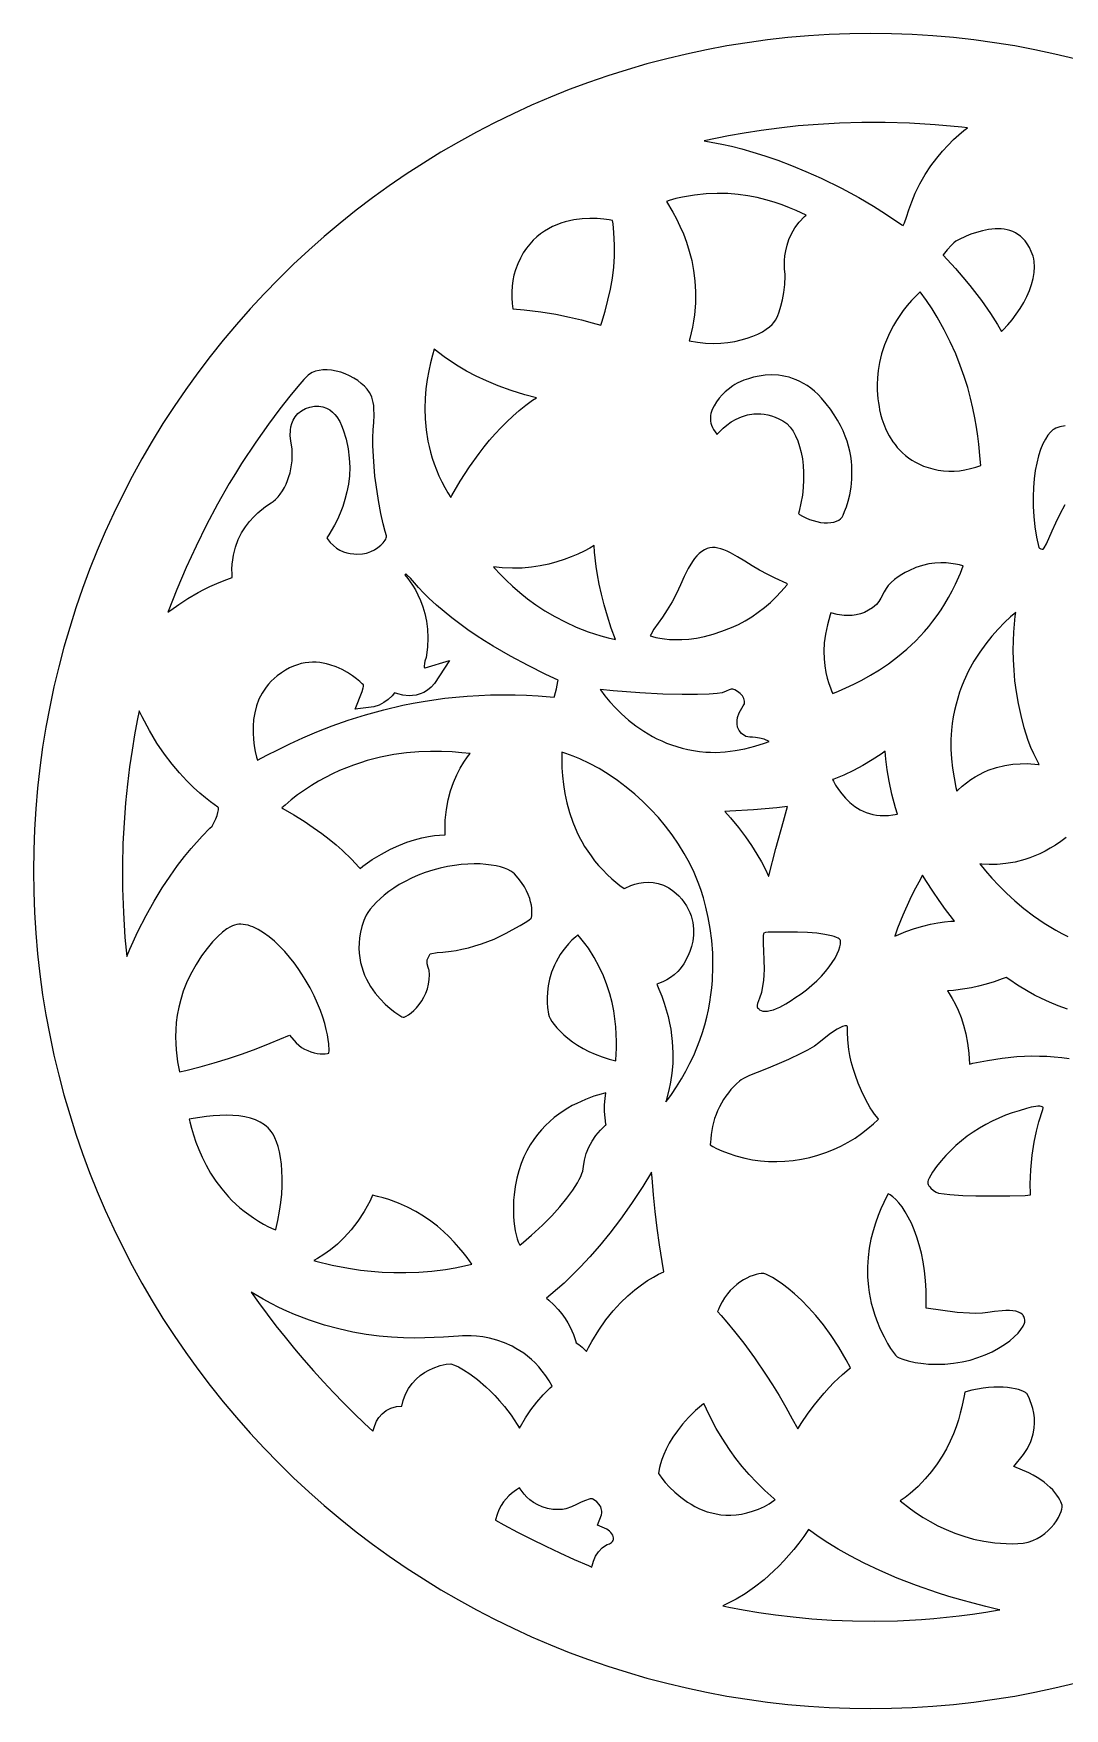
# Model space of a CAD drawing. Extents: x -47.5 to 47.5, y -47.5 to 47.5.
# Drawn here: x -47.5 to 11, y -47.5 to 47.5 of the extents above; entities that cross this region are included whole.
import ezdxf

# ---------------------------------------------------------------- set-up
doc = ezdxf.new("R2010")
doc.units = 0
doc.header["$MEASUREMENT"] = 0
doc.layers.add('LAYER_1', color=18, linetype='CONTINUOUS')
doc.layers.add('LAYER_10', color=150, linetype='CONTINUOUS')

msp = doc.modelspace()

# ---------------------------------------------------------------- linework, layer by layer
at = {"layer": 'LAYER_1'}
for points in [[(-4.12, 42.254), (-5.201, 42.137), (-6.219, 42.003), (-7.174, 41.855), (-8.063, 41.699), (-9.459, 41.417), (-9.354, 41.402), (-8.446, 41.229), (-7.909, 41.108), (-7.323, 40.959), (-6.688, 40.779), (-6.005, 40.565), (-5.276, 40.313), (-4.502, 40.019), (-3.684, 39.681), (-2.822, 39.295), (-1.668, 38.729), (-0.675, 38.193), (0.161, 37.702), (0.845, 37.271), (1.766, 36.651), (1.839, 36.604), (1.914, 36.763), (2.03, 37.086), (2.162, 37.492), (2.322, 37.956), (2.521, 38.451), (2.643, 38.713), (2.779, 38.973), (3.095, 39.506), (3.417, 39.99), (3.741, 40.427), (4.065, 40.82), (4.385, 41.17), (4.696, 41.479), (4.996, 41.751), (5.283, 41.99), (5.49, 42.144), (5.16, 42.182), (3.653, 42.32), (2.207, 42.407), (0.821, 42.449), (-0.506, 42.45), (-1.772, 42.415), (-2.977, 42.348)], [(-6.405, 30.456), (-6.149, 30.589), (-5.927, 30.726), (-5.743, 30.861), (-5.598, 30.99), (-5.496, 31.106), (-5.402, 31.247), (-5.299, 31.45), (-5.194, 31.711), (-5.095, 32.027), (-5.007, 32.392), (-4.933, 32.806), (-4.88, 33.265), (-4.852, 33.738), (-4.864, 33.839), (-4.892, 34.15), (-4.899, 34.37), (-4.894, 34.617), (-4.87, 34.889), (-4.824, 35.183), (-4.749, 35.493), (-4.641, 35.815), (-4.493, 36.144), (-4.3, 36.475), (-4.059, 36.8), (-3.765, 37.113), (-3.67, 37.193), (-4.226, 37.456), (-4.61, 37.619), (-5.026, 37.78), (-5.471, 37.932), (-5.945, 38.072), (-6.446, 38.195), (-6.974, 38.297), (-7.528, 38.374), (-8.109, 38.421), (-8.715, 38.434), (-9.346, 38.408), (-10.002, 38.34), (-10.682, 38.224), (-11.052, 38.136), (-11.429, 38.028), (-11.59, 37.979), (-11.224, 37.367), (-11.022, 36.988), (-10.823, 36.578), (-10.632, 36.137), (-10.454, 35.663), (-10.294, 35.159), (-10.157, 34.625), (-10.048, 34.061), (-9.972, 33.47), (-9.935, 32.851), (-9.942, 32.206), (-9.998, 31.541), (-10.047, 31.193), (-10.11, 30.835), (-10.269, 30.202), (-10.307, 30.071), (-10.299, 30.069), (-9.834, 29.987), (-9.379, 29.94), (-8.939, 29.924), (-8.513, 29.936), (-8.106, 29.975), (-7.717, 30.037), (-7.351, 30.118), (-7.008, 30.218), (-6.692, 30.332)], [(-20.369, 32.845), (-20.368, 32.516), (-20.347, 32.184), (-20.313, 31.885), (-19.669, 31.83), (-18.726, 31.713), (-17.869, 31.574), (-17.097, 31.42), (-16.411, 31.259), (-15.808, 31.098), (-15.32, 30.951), (-15.263, 31.125), (-15.075, 31.745), (-14.908, 32.368), (-14.765, 32.994), (-14.652, 33.62), (-14.573, 34.247), (-14.531, 34.871), (-14.53, 35.497), (-14.57, 36.204), (-14.622, 36.714), (-14.649, 36.885), (-14.842, 36.926), (-15.147, 36.97), (-15.513, 37.001), (-15.928, 37.009), (-16.377, 36.986), (-16.854, 36.923), (-17.09, 36.876), (-17.331, 36.815), (-17.573, 36.741), (-17.812, 36.653), (-18.049, 36.549), (-18.282, 36.43), (-18.509, 36.293), (-18.73, 36.138), (-18.944, 35.965), (-19.15, 35.771), (-19.347, 35.555), (-19.534, 35.316), (-19.71, 35.052), (-19.873, 34.761), (-20.023, 34.442), (-20.156, 34.096), (-20.245, 33.796), (-20.309, 33.488), (-20.35, 33.17)], [(5.619, 33.209), (6.275, 32.356), (6.794, 31.616), (7.185, 31.003), (7.418, 30.601), (7.511, 30.692), (7.771, 30.971), (8.022, 31.269), (8.259, 31.583), (8.48, 31.909), (8.681, 32.244), (8.858, 32.585), (9.008, 32.929), (9.129, 33.272), (9.217, 33.61), (9.27, 33.941), (9.287, 34.261), (9.267, 34.576), (9.243, 34.717), (9.209, 34.863), (9.164, 35.004), (9.109, 35.142), (8.999, 35.367), (8.881, 35.563), (8.756, 35.732), (8.626, 35.877), (8.491, 36), (8.351, 36.105), (8.206, 36.192), (8.055, 36.264), (7.899, 36.321), (7.737, 36.365), (7.57, 36.396), (7.399, 36.416), (7.224, 36.423), (7.052, 36.42), (6.687, 36.383), (6.334, 36.315), (5.995, 36.222), (5.68, 36.115), (5.404, 36.004), (4.98, 35.801), (4.828, 35.713), (4.71, 35.618), (4.585, 35.504), (4.335, 35.235), (4.106, 34.939), (4.102, 34.934), (4.34, 34.684), (4.807, 34.169), (5.232, 33.678)], [(2.542, 23.18), (2.762, 23.068), (2.999, 22.968), (3.253, 22.879), (3.525, 22.803), (3.816, 22.742), (4.123, 22.696), (4.425, 22.674), (4.728, 22.677), (5.035, 22.705), (5.345, 22.754), (5.655, 22.823), (5.964, 22.91), (6.243, 23.004), (6.213, 23.356), (6.13, 24.204), (6.073, 24.671), (6.001, 25.168), (5.911, 25.693), (5.799, 26.244), (5.664, 26.819), (5.501, 27.417), (5.308, 28.037), (5.081, 28.677), (4.818, 29.335), (4.515, 30.009), (4.168, 30.7), (3.777, 31.403), (3.48, 31.879), (3.159, 32.35), (2.808, 32.855), (2.591, 32.643), (2.321, 32.356), (2.073, 32.069), (1.847, 31.783), (1.642, 31.497), (1.456, 31.213), (1.288, 30.932), (1.138, 30.654), (1.004, 30.379), (0.886, 30.108), (0.785, 29.847), (0.617, 29.327), (0.499, 28.84), (0.422, 28.385), (0.378, 27.967), (0.362, 27.593), (0.365, 27.272), (0.404, 26.782), (0.438, 26.55), (0.469, 26.338), (0.504, 26.151), (0.559, 25.914), (0.637, 25.639), (0.742, 25.334), (0.879, 25.011), (1.049, 24.679), (1.261, 24.341), (1.377, 24.181), (1.507, 24.021), (1.648, 23.865), (1.801, 23.714), (1.966, 23.569), (2.144, 23.431), (2.336, 23.301)], [(-19.94, 26.118), (-19.568, 26.419), (-19.182, 26.702), (-18.972, 26.845), (-19.621, 27.013), (-20.409, 27.257), (-21.132, 27.518), (-21.793, 27.792), (-22.393, 28.073), (-22.932, 28.357), (-23.414, 28.637), (-23.838, 28.908), (-24.21, 29.168), (-24.764, 29.602), (-24.865, 29.254), (-24.975, 28.828), (-25.077, 28.368), (-25.165, 27.875), (-25.234, 27.353), (-25.28, 26.804), (-25.296, 26.231), (-25.278, 25.637), (-25.221, 25.023), (-25.119, 24.387), (-25.051, 24.07), (-24.969, 23.746), (-24.873, 23.418), (-24.763, 23.087), (-24.637, 22.754), (-24.496, 22.418), (-24.338, 22.08), (-24.165, 21.743), (-23.989, 21.441), (-23.827, 21.19), (-23.767, 21.301), (-23.287, 22.117), (-22.771, 22.915), (-22.218, 23.686), (-21.923, 24.065), (-21.62, 24.433), (-21.307, 24.791), (-20.982, 25.14), (-20.646, 25.478), (-20.299, 25.804)], [(-31.847, 28.184), (-31.925, 28.113), (-32.155, 27.873), (-32.505, 27.477), (-32.961, 26.927), (-33.516, 26.22), (-34.16, 25.35), (-34.888, 24.313), (-35.692, 23.105), (-36.048, 22.543), (-36.394, 21.975), (-37.059, 20.814), (-37.685, 19.632), (-38.276, 18.429), (-38.834, 17.209), (-39.361, 15.973), (-39.858, 14.725), (-39.876, 14.677), (-39.702, 14.795), (-39.255, 15.107), (-38.742, 15.446), (-38.163, 15.79), (-37.842, 15.963), (-37.502, 16.131), (-37.092, 16.312), (-36.681, 16.474), (-36.223, 16.649), (-36.236, 16.847), (-36.24, 17.126), (-36.227, 17.395), (-36.2, 17.654), (-36.159, 17.91), (-36.042, 18.371), (-35.883, 18.797), (-35.69, 19.182), (-35.473, 19.525), (-35.242, 19.828), (-35.004, 20.092), (-34.764, 20.323), (-34.339, 20.666), (-34.016, 20.881), (-33.901, 20.953), (-33.766, 21.072), (-33.626, 21.219), (-33.497, 21.38), (-33.377, 21.555), (-33.268, 21.743), (-33.17, 21.942), (-33.083, 22.15), (-33.008, 22.366), (-32.945, 22.588), (-32.895, 22.814), (-32.857, 23.043), (-32.832, 23.272), (-32.819, 23.5), (-32.819, 23.725), (-32.832, 23.945), (-32.857, 24.154), (-32.905, 24.395), (-32.934, 24.674), (-32.926, 24.997), (-32.896, 25.19), (-32.845, 25.381), (-32.765, 25.576), (-32.65, 25.767), (-32.496, 25.945), (-32.304, 26.1), (-32.076, 26.224), (-31.818, 26.313), (-31.564, 26.359), (-31.32, 26.362), (-31.089, 26.325), (-30.878, 26.251), (-30.693, 26.149), (-30.535, 26.028), (-30.402, 25.897), (-30.286, 25.754), (-30.127, 25.497), (-30.018, 25.258), (-29.937, 25.019), (-29.769, 24.486), (-29.651, 23.947), (-29.583, 23.421), (-29.561, 22.912), (-29.58, 22.42), (-29.634, 21.948), (-29.719, 21.498), (-29.829, 21.07), (-29.959, 20.668), (-30.105, 20.291), (-30.261, 19.941), (-30.425, 19.615), (-30.742, 19.067), (-30.856, 18.898), (-30.833, 18.858), (-30.666, 18.635), (-30.489, 18.454), (-30.305, 18.31), (-30.114, 18.197), (-29.919, 18.111), (-29.721, 18.049), (-29.525, 18.007), (-29.334, 17.984), (-29.159, 17.976), (-28.834, 17.992), (-28.615, 18.026), (-28.548, 18.042), (-28.362, 18.118), (-28.162, 18.22), (-27.972, 18.341), (-27.802, 18.474), (-27.661, 18.615), (-27.549, 18.767), (-27.516, 18.827), (-27.487, 18.893), (-27.468, 18.958), (-27.466, 18.969), (-27.472, 19.002), (-27.541, 19.262), (-27.654, 19.694), (-27.79, 20.279), (-27.933, 21.015), (-28.067, 21.899), (-28.126, 22.402), (-28.178, 22.94), (-28.219, 23.515), (-28.25, 24.136), (-28.249, 24.576), (-28.225, 25.016), (-28.196, 25.441), (-28.177, 25.847), (-28.183, 26.233), (-28.198, 26.405), (-28.223, 26.572), (-28.258, 26.73), (-28.305, 26.877), (-28.365, 27.015), (-28.438, 27.145), (-28.565, 27.321), (-28.72, 27.492), (-28.901, 27.657), (-29.105, 27.812), (-29.328, 27.955), (-29.567, 28.082), (-29.816, 28.192), (-30.072, 28.283), (-30.33, 28.352), (-30.587, 28.399), (-30.837, 28.422), (-31.076, 28.421), (-31.3, 28.395), (-31.506, 28.346), (-31.692, 28.273)], [(-8.592, 26.809), (-8.749, 26.605), (-8.884, 26.39), (-8.99, 26.17), (-9.065, 25.939), (-9.085, 25.838), (-9.097, 25.728), (-9.098, 25.619), (-9.088, 25.509), (-9.067, 25.397), (-9.032, 25.282), (-8.983, 25.162), (-8.916, 25.038), (-8.83, 24.908), (-8.73, 24.782), (-8.722, 24.775), (-8.57, 24.936), (-8.382, 25.114), (-8.164, 25.293), (-7.917, 25.467), (-7.639, 25.626), (-7.332, 25.763), (-6.995, 25.866), (-6.639, 25.923), (-6.439, 25.933), (-6.242, 25.928), (-6.041, 25.907), (-5.836, 25.869), (-5.629, 25.814), (-5.419, 25.74), (-5.208, 25.647), (-4.98, 25.527), (-4.769, 25.375), (-4.576, 25.173), (-4.409, 24.939), (-4.264, 24.678), (-4.139, 24.389), (-4.033, 24.075), (-3.946, 23.738), (-3.878, 23.378), (-3.832, 22.998), (-3.807, 22.599), (-3.806, 22.184), (-3.829, 21.755), (-3.879, 21.315), (-3.958, 20.865), (-4.065, 20.408), (-4.107, 20.27), (-4.043, 20.224), (-3.871, 20.12), (-3.683, 20.025), (-3.483, 19.942), (-3.275, 19.871), (-3.063, 19.815), (-2.851, 19.775), (-2.644, 19.753), (-2.446, 19.748), (-2.261, 19.761), (-2.093, 19.791), (-1.946, 19.838), (-1.82, 19.898), (-1.715, 19.971), (-1.634, 20.053), (-1.627, 20.065), (-1.566, 20.185), (-1.48, 20.383), (-1.382, 20.647), (-1.283, 20.969), (-1.193, 21.343), (-1.12, 21.763), (-1.075, 22.225), (-1.065, 22.727), (-1.077, 22.982), (-1.101, 23.249), (-1.139, 23.523), (-1.191, 23.802), (-1.259, 24.086), (-1.344, 24.376), (-1.447, 24.67), (-1.57, 24.968), (-1.713, 25.269), (-1.879, 25.573), (-2.067, 25.88), (-2.28, 26.188), (-2.52, 26.499), (-2.786, 26.809), (-2.991, 27.023), (-3.197, 27.214), (-3.403, 27.382), (-3.61, 27.53), (-3.816, 27.658), (-4.022, 27.768), (-4.227, 27.862), (-4.431, 27.939), (-4.634, 28.003), (-4.835, 28.052), (-5.034, 28.089), (-5.225, 28.114), (-5.616, 28.133), (-5.984, 28.116), (-6.332, 28.07), (-6.654, 28.002), (-6.944, 27.921), (-7.192, 27.836), (-7.57, 27.674), (-7.714, 27.599), (-7.819, 27.526), (-8.091, 27.312), (-8.252, 27.168), (-8.423, 26.998)], [(-15.686, 18.458), (-15.946, 18.309), (-16.268, 18.142), (-16.614, 17.977), (-16.988, 17.817), (-17.389, 17.665), (-17.816, 17.526), (-18.27, 17.404), (-18.748, 17.303), (-19.252, 17.227), (-19.78, 17.181), (-20.332, 17.167), (-20.907, 17.19), (-21.406, 17.244), (-21.342, 17.17), (-21.032, 16.84), (-20.691, 16.498), (-20.318, 16.149), (-19.912, 15.796), (-19.471, 15.444), (-18.995, 15.097), (-18.482, 14.759), (-17.93, 14.433), (-17.338, 14.123), (-16.704, 13.834), (-16.026, 13.568), (-15.304, 13.331), (-14.897, 13.223), (-14.486, 13.131), (-14.72, 13.775), (-14.943, 14.46), (-15.13, 15.105), (-15.284, 15.709), (-15.408, 16.272), (-15.505, 16.791), (-15.579, 17.269), (-15.667, 18.077)], [(-11.824, 14.404), (-12.302, 13.708), (-12.464, 13.437), (-12.509, 13.347), (-12.378, 13.3), (-12.197, 13.251), (-11.97, 13.204), (-11.707, 13.164), (-11.408, 13.134), (-11.075, 13.121), (-10.71, 13.127), (-10.314, 13.156), (-9.887, 13.213), (-9.432, 13.303), (-8.949, 13.428), (-8.439, 13.594), (-7.904, 13.804), (-7.508, 13.987), (-7.121, 14.194), (-6.744, 14.422), (-6.38, 14.672), (-6.029, 14.94), (-5.695, 15.227), (-5.377, 15.53), (-5.077, 15.851), (-4.769, 16.213), (-4.716, 16.281), (-4.763, 16.302), (-5.425, 16.605), (-5.845, 16.814), (-6.318, 17.065), (-6.733, 17.31), (-7.147, 17.572), (-7.553, 17.826), (-7.954, 18.051), (-8.142, 18.142), (-8.327, 18.218), (-8.505, 18.278), (-8.675, 18.319), (-8.835, 18.34), (-8.987, 18.341), (-9.133, 18.323), (-9.278, 18.283), (-9.44, 18.213), (-9.59, 18.122), (-9.733, 18.01), (-9.869, 17.877), (-9.999, 17.723), (-10.121, 17.555), (-10.361, 17.15), (-10.583, 16.701), (-10.801, 16.223), (-11.027, 15.734), (-11.275, 15.261), (-11.549, 14.814)], [(3.761, 14.484), (3.987, 14.81), (4.207, 15.152), (4.419, 15.509), (4.623, 15.882), (4.817, 16.268), (5.099, 16.898), (5.251, 17.3), (5.23, 17.307), (5.033, 17.357), (4.806, 17.405), (4.551, 17.445), (4.271, 17.47), (3.967, 17.477), (3.642, 17.46), (3.298, 17.412), (2.936, 17.33), (2.558, 17.206), (2.159, 17.033), (1.962, 16.93), (1.757, 16.81), (1.549, 16.676), (1.346, 16.531), (1.15, 16.362), (0.996, 16.193), (0.869, 16.017), (0.762, 15.838), (0.57, 15.475), (0.462, 15.292), (0.325, 15.122), (0.1, 14.931), (-0.124, 14.785), (-0.355, 14.67), (-0.589, 14.585), (-0.822, 14.527), (-1.053, 14.494), (-1.277, 14.483), (-1.502, 14.49), (-1.898, 14.546), (-2.259, 14.647), (-2.298, 14.537), (-2.461, 13.97), (-2.571, 13.438), (-2.634, 12.937), (-2.657, 12.469), (-2.646, 12.033), (-2.607, 11.631), (-2.546, 11.264), (-2.469, 10.932), (-2.381, 10.638), (-2.289, 10.381), (-2.2, 10.167), (-2.153, 10.071), (-1.829, 10.2), (-1.414, 10.38), (-0.968, 10.589), (-0.498, 10.828), (-0.007, 11.1), (0.497, 11.408), (1.01, 11.755), (1.527, 12.144), (2.043, 12.577), (2.554, 13.06), (2.802, 13.316), (3.049, 13.588), (3.291, 13.873), (3.529, 14.171)], [(-25.067, 15.468), (-25.378, 15.776), (-25.657, 16.081), (-26.117, 16.605), (-26.291, 16.784), (-26.38, 16.858), (-26.401, 16.838), (-26.431, 16.801), (-26.263, 16.594), (-25.99, 16.207), (-25.837, 15.953), (-25.686, 15.668), (-25.543, 15.348), (-25.412, 14.992), (-25.3, 14.601), (-25.212, 14.175), (-25.155, 13.714), (-25.133, 13.219), (-25.154, 12.69), (-25.224, 12.101), (-25.291, 11.893), (-25.322, 11.765), (-25.339, 11.624), (-25.339, 11.579), (-25.335, 11.541), (-25.333, 11.535), (-25.307, 11.528), (-25.297, 11.528), (-25.286, 11.529), (-23.9, 11.933), (-24.755, 10.627), (-24.937, 10.422), (-25.138, 10.256), (-25.35, 10.129), (-25.566, 10.039), (-25.781, 9.981), (-25.989, 9.952), (-26.196, 9.944), (-26.538, 9.975), (-26.834, 10.043), (-27.016, 10.112), (-27.157, 9.933), (-27.376, 9.725), (-27.623, 9.55), (-27.893, 9.412), (-28.185, 9.318), (-29.257, 9.185), (-28.855, 10.173), (-28.793, 10.385), (-28.782, 10.458), (-28.781, 10.521), (-28.787, 10.562), (-28.845, 10.623), (-28.983, 10.749), (-29.171, 10.904), (-29.404, 11.075), (-29.676, 11.251), (-29.983, 11.42), (-30.32, 11.572), (-30.689, 11.701), (-30.872, 11.749), (-31.066, 11.789), (-31.264, 11.818), (-31.465, 11.835), (-31.67, 11.839), (-31.878, 11.828), (-32.09, 11.802), (-32.305, 11.76), (-32.524, 11.699), (-32.746, 11.619), (-32.972, 11.518), (-33.202, 11.395), (-33.435, 11.247), (-33.672, 11.072), (-33.852, 10.921), (-34.016, 10.764), (-34.166, 10.602), (-34.3, 10.435), (-34.422, 10.265), (-34.53, 10.09), (-34.627, 9.912), (-34.709, 9.737), (-34.849, 9.359), (-34.947, 8.979), (-35.009, 8.595), (-35.039, 8.211), (-35.04, 7.831), (-35.017, 7.461), (-34.975, 7.107), (-34.917, 6.773), (-34.849, 6.465), (-34.799, 6.277), (-34.253, 6.565), (-33.634, 6.881), (-32.956, 7.211), (-32.217, 7.551), (-31.419, 7.892), (-30.562, 8.229), (-29.645, 8.554), (-28.669, 8.863), (-27.633, 9.148), (-26.541, 9.401), (-25.969, 9.516), (-25.385, 9.62), (-24.785, 9.713), (-24.172, 9.794), (-23.543, 9.863), (-22.9, 9.919), (-22.242, 9.961), (-21.569, 9.988), (-20.882, 10), (-20.178, 9.995), (-19.522, 9.97), (-18.873, 9.926), (-17.96, 9.857), (-17.937, 9.922), (-17.827, 10.331), (-17.744, 10.747), (-17.733, 10.832), (-18.429, 11.15), (-19.443, 11.649), (-20.443, 12.183), (-21.423, 12.752), (-21.907, 13.054), (-22.383, 13.364), (-22.852, 13.686), (-23.312, 14.018), (-23.765, 14.362), (-24.208, 14.718), (-24.641, 15.085)], [(8.525, 8.827), (8.378, 9.504), (8.264, 10.158), (8.182, 10.789), (8.128, 11.395), (8.098, 11.975), (8.089, 12.528), (8.097, 13.054), (8.121, 13.553), (8.198, 14.45), (8.225, 14.67), (7.934, 14.414), (7.585, 14.085), (7.229, 13.721), (6.873, 13.321), (6.521, 12.885), (6.181, 12.413), (5.856, 11.902), (5.554, 11.352), (5.278, 10.759), (5.155, 10.454), (5.039, 10.134), (4.933, 9.803), (4.837, 9.462), (4.753, 9.11), (4.68, 8.747), (4.621, 8.372), (4.575, 7.99), (4.54, 7.452), (4.541, 6.914), (4.575, 6.371), (4.637, 5.825), (4.725, 5.278), (4.835, 4.732), (4.883, 4.528), (4.945, 4.591), (5.184, 4.809), (5.426, 5.005), (5.671, 5.183), (5.918, 5.341), (6.166, 5.48), (6.413, 5.603), (6.664, 5.711), (7.143, 5.876), (7.613, 5.989), (8.061, 6.056), (8.481, 6.087), (8.873, 6.09), (9.511, 6.045), (9.549, 6.04), (9.255, 6.641), (9.088, 7.012), (8.936, 7.407), (8.71, 8.129)], [(-7.169, 9.489), (-7.162, 9.507), (-7.155, 9.564), (-7.159, 9.641), (-7.173, 9.714), (-7.199, 9.785), (-7.236, 9.857), (-7.283, 9.928), (-7.342, 9.998), (-7.403, 10.058), (-7.562, 10.181), (-7.712, 10.266), (-7.828, 10.31), (-7.862, 10.315), (-7.923, 10.307), (-8.035, 10.269), (-8.2, 10.197), (-8.431, 10.109), (-8.704, 10.067), (-9.158, 10.033), (-9.82, 10.011), (-10.697, 10.009), (-11.79, 10.036), (-13.099, 10.102), (-14.621, 10.216), (-15.345, 10.287), (-15.331, 10.268), (-15.081, 9.94), (-14.798, 9.6), (-14.482, 9.253), (-14.133, 8.906), (-13.749, 8.564), (-13.33, 8.235), (-12.876, 7.923), (-12.382, 7.632), (-12.127, 7.501), (-11.859, 7.375), (-11.582, 7.259), (-11.295, 7.152), (-10.998, 7.055), (-10.692, 6.969), (-10.375, 6.894), (-10.048, 6.832), (-9.711, 6.783), (-9.362, 6.749), (-9.087, 6.733), (-8.816, 6.73), (-8.254, 6.756), (-7.694, 6.825), (-7.135, 6.932), (-6.578, 7.075), (-6.027, 7.248), (-5.759, 7.348), (-6.05, 7.47), (-6.312, 7.542), (-6.534, 7.577), (-6.713, 7.59), (-6.868, 7.593), (-7.091, 7.619), (-7.329, 7.804), (-7.464, 7.971), (-7.551, 8.162), (-7.587, 8.355), (-7.583, 8.535), (-7.552, 8.706), (-7.457, 8.972), (-7.238, 9.368)], [(-41.501, 9.091), (-41.613, 8.538), (-41.763, 7.727), (-41.909, 6.853), (-42.047, 5.916), (-42.172, 4.917), (-42.279, 3.857), (-42.364, 2.735), (-42.423, 1.554), (-42.451, 0.312), (-42.445, -0.989), (-42.399, -2.349), (-42.309, -3.766), (-42.207, -4.848), (-42.035, -4.431), (-41.579, -3.438), (-41.116, -2.529), (-40.655, -1.703), (-40.199, -0.957), (-39.755, -0.289), (-39.329, 0.305), (-38.927, 0.826), (-38.553, 1.279), (-37.924, 1.978), (-37.488, 2.424), (-37.371, 2.545), (-37.344, 2.578), (-37.241, 2.765), (-37.149, 2.965), (-37.082, 3.152), (-37.037, 3.32), (-37.013, 3.46), (-37.008, 3.565), (-37.01, 3.581), (-37.051, 3.614), (-37.455, 3.919), (-37.739, 4.144), (-38.063, 4.417), (-38.421, 4.742), (-38.807, 5.122), (-39.214, 5.561), (-39.635, 6.061), (-40.063, 6.626), (-40.493, 7.258), (-40.918, 7.961), (-41.33, 8.736)], [(-23.97, 4.04), (-23.833, 4.556), (-23.669, 5.027), (-23.484, 5.453), (-23.287, 5.835), (-23.083, 6.174), (-22.88, 6.469), (-22.733, 6.659), (-23.195, 6.709), (-23.749, 6.753), (-24.345, 6.779), (-24.977, 6.783), (-25.644, 6.759), (-26.34, 6.7), (-27.062, 6.601), (-27.81, 6.456), (-28.186, 6.366), (-28.569, 6.262), (-28.956, 6.143), (-29.346, 6.009), (-29.739, 5.86), (-30.134, 5.694), (-30.531, 5.511), (-30.93, 5.309), (-31.329, 5.089), (-31.729, 4.85), (-32.13, 4.59), (-32.527, 4.311), (-32.881, 4.036), (-33.23, 3.74), (-33.413, 3.58), (-33.353, 3.548), (-32.725, 3.185), (-32.149, 2.825), (-31.624, 2.472), (-31.147, 2.129), (-30.717, 1.798), (-30.333, 1.481), (-29.99, 1.18), (-29.437, 0.649), (-29.039, 0.219), (-28.974, 0.142), (-28.811, 0.272), (-28.277, 0.646), (-27.758, 0.964), (-27.255, 1.231), (-26.771, 1.452), (-26.311, 1.63), (-25.876, 1.771), (-25.469, 1.877), (-25.094, 1.954), (-24.749, 2.008), (-24.19, 2.055), (-24.146, 2.056), (-24.152, 2.228), (-24.137, 2.874), (-24.074, 3.479)], [(-13.153, -0.692), (-12.901, -0.653), (-12.631, -0.638), (-12.347, -0.655), (-12.052, -0.711), (-11.752, -0.811), (-11.454, -0.961), (-11.163, -1.164), (-10.89, -1.417), (-10.724, -1.603), (-10.582, -1.787), (-10.458, -1.973), (-10.352, -2.162), (-10.262, -2.352), (-10.187, -2.551), (-10.09, -2.92), (-10.048, -3.289), (-10.054, -3.643), (-10.099, -3.977), (-10.174, -4.288), (-10.271, -4.574), (-10.384, -4.838), (-10.611, -5.256), (-10.811, -5.55), (-10.94, -5.706), (-11.144, -5.889), (-11.353, -6.043), (-11.573, -6.176), (-11.801, -6.291), (-12.036, -6.388), (-12.142, -6.423), (-12.018, -6.701), (-11.857, -7.101), (-11.717, -7.494), (-11.598, -7.878), (-11.497, -8.255), (-11.413, -8.622), (-11.347, -8.98), (-11.296, -9.329), (-11.259, -9.672), (-11.226, -10.313), (-11.236, -10.915), (-11.283, -11.468), (-11.355, -11.972), (-11.446, -12.426), (-11.623, -13.091), (-11.516, -12.962), (-11.307, -12.674), (-11.02, -12.237), (-10.74, -11.791), (-10.486, -11.349), (-10.255, -10.907), (-10.045, -10.466), (-9.858, -10.026), (-9.69, -9.588), (-9.542, -9.153), (-9.413, -8.72), (-9.301, -8.291), (-9.207, -7.865), (-9.129, -7.444), (-9.066, -7.029), (-9.018, -6.618), (-8.984, -6.217), (-8.953, -5.425), (-8.967, -4.669), (-9.021, -3.948), (-9.107, -3.268), (-9.218, -2.633), (-9.348, -2.049), (-9.491, -1.521), (-9.639, -1.053), (-9.784, -0.652), (-10.02, -0.092), (-10.287, 0.458), (-10.584, 0.998), (-10.911, 1.527), (-11.264, 2.042), (-11.644, 2.543), (-12.048, 3.026), (-12.474, 3.492), (-12.922, 3.937), (-13.388, 4.36), (-13.873, 4.76), (-14.373, 5.136), (-14.888, 5.484), (-15.416, 5.805), (-15.955, 6.096), (-16.502, 6.355), (-16.889, 6.512), (-17.292, 6.656), (-17.525, 6.735), (-17.528, 6.685), (-17.532, 6.291), (-17.522, 5.858), (-17.492, 5.395), (-17.439, 4.905), (-17.358, 4.394), (-17.245, 3.865), (-17.097, 3.325), (-16.907, 2.776), (-16.672, 2.22), (-16.539, 1.947), (-16.392, 1.672), (-16.231, 1.397), (-16.056, 1.124), (-15.867, 0.854), (-15.663, 0.585), (-15.444, 0.32), (-15.208, 0.059), (-14.956, -0.199), (-14.691, -0.447), (-14.226, -0.822), (-13.992, -0.998), (-13.942, -0.97), (-13.602, -0.821), (-13.385, -0.75)], [(-0.596, 3.474), (-0.429, 3.392), (-0.255, 3.32), (-0.071, 3.259), (0.123, 3.21), (0.326, 3.173), (0.54, 3.15), (0.766, 3.143), (1.004, 3.152), (1.255, 3.179), (1.513, 3.224), (1.402, 3.582), (1.201, 4.364), (1.048, 5.086), (0.937, 5.747), (0.861, 6.343), (0.819, 6.794), (0.587, 6.628), (0.079, 6.297), (-0.444, 5.989), (-0.981, 5.705), (-1.528, 5.444), (-2.086, 5.209), (-2.162, 5.182), (-2.119, 5.092), (-1.993, 4.87), (-1.835, 4.625), (-1.648, 4.373), (-1.431, 4.122), (-1.183, 3.883), (-0.899, 3.66), (-0.754, 3.565)], [(-5.793, -0.29), (-5.788, -0.3), (-5.78, -0.267), (-5.379, 1.279), (-4.958, 2.821), (-4.717, 3.661), (-5.324, 3.592), (-6.657, 3.474), (-7.992, 3.389), (-8.271, 3.378), (-7.948, 3.012), (-7.504, 2.465), (-7.11, 1.939), (-6.764, 1.437), (-6.462, 0.96), (-6.201, 0.512), (-5.979, 0.094)], [(-24.278, -4.597), (-23.812, -4.548), (-23.524, -4.503), (-23.194, -4.44), (-22.822, -4.353), (-22.453, -4.251), (-22.088, -4.134), (-21.727, -4.004), (-21.371, -3.859), (-21.021, -3.701), (-20.679, -3.53), (-20.339, -3.343), (-19.882, -3.082), (-19.51, -2.86), (-19.377, -2.771), (-19.281, -2.696), (-19.24, -2.656), (-19.223, -2.523), (-19.22, -2.264), (-19.231, -2.114), (-19.255, -1.942), (-19.294, -1.754), (-19.35, -1.554), (-19.427, -1.342), (-19.527, -1.12), (-19.653, -0.889), (-19.807, -0.652), (-19.994, -0.409), (-20.21, -0.169), (-20.304, -0.086), (-20.426, -0.004), (-20.585, 0.078), (-20.777, 0.156), (-21, 0.227), (-21.251, 0.289), (-21.528, 0.339), (-21.829, 0.376), (-22.152, 0.398), (-22.494, 0.404), (-22.853, 0.394), (-23.229, 0.365), (-23.618, 0.316), (-24.019, 0.247), (-24.431, 0.157), (-24.851, 0.044), (-25.275, -0.093), (-25.677, -0.245), (-26.056, -0.411), (-26.413, -0.588), (-26.745, -0.774), (-27.055, -0.968), (-27.34, -1.167), (-27.601, -1.369), (-27.837, -1.572), (-28.048, -1.774), (-28.234, -1.972), (-28.393, -2.163), (-28.526, -2.345), (-28.632, -2.514), (-28.711, -2.667), (-28.767, -2.804), (-28.868, -3.139), (-28.945, -3.468), (-28.996, -3.784), (-29.025, -4.088), (-29.033, -4.38), (-29.02, -4.662), (-28.99, -4.932), (-28.943, -5.193), (-28.88, -5.443), (-28.803, -5.683), (-28.714, -5.914), (-28.612, -6.135), (-28.501, -6.346), (-28.384, -6.543), (-28.118, -6.922), (-27.838, -7.256), (-27.551, -7.547), (-27.27, -7.795), (-27.008, -7.999), (-26.779, -8.156), (-26.598, -8.264), (-26.528, -8.299), (-26.462, -8.281), (-26.35, -8.232), (-26.216, -8.153), (-26.069, -8.045), (-25.916, -7.911), (-25.762, -7.753), (-25.613, -7.573), (-25.474, -7.373), (-25.347, -7.156), (-25.238, -6.924), (-25.148, -6.68), (-25.083, -6.424), (-25.043, -6.158), (-25.033, -5.884), (-25.053, -5.626), (-25.062, -5.596), (-25.113, -5.482), (-25.175, -5.265), (-25.162, -5.047), (-25, -4.689), (-24.604, -4.619)], [(2.451, -1.145), (2.213, -1.625), (1.817, -2.499), (1.523, -3.237), (1.36, -3.704), (1.468, -3.654), (1.99, -3.44), (2.487, -3.266), (2.957, -3.128), (3.399, -3.021), (3.812, -2.942), (4.192, -2.888), (4.539, -2.854), (4.754, -2.843), (4.637, -2.699), (4.248, -2.191), (3.873, -1.671), (3.513, -1.142), (3.168, -0.603), (2.943, -0.23), (2.72, -0.631)], [(-39.345, -8.171), (-39.4, -8.599), (-39.431, -9.012), (-39.44, -9.409), (-39.43, -9.79), (-39.406, -10.148), (-39.323, -10.818), (-39.217, -11.394), (-39.216, -11.398), (-38.866, -11.318), (-38.053, -11.11), (-37.245, -10.882), (-36.443, -10.634), (-35.647, -10.366), (-34.858, -10.08), (-34.077, -9.774), (-32.98, -9.313), (-32.597, -9.746), (-32.447, -9.883), (-32.286, -10.002), (-32.116, -10.104), (-31.94, -10.189), (-31.762, -10.258), (-31.583, -10.31), (-31.408, -10.347), (-31.24, -10.368), (-31.085, -10.376), (-30.946, -10.37), (-30.829, -10.354), (-30.741, -10.332), (-30.735, -10.329), (-30.727, -10.181), (-30.748, -9.797), (-30.777, -9.561), (-30.822, -9.288), (-30.887, -8.986), (-30.973, -8.655), (-31.082, -8.297), (-31.218, -7.914), (-31.383, -7.507), (-31.58, -7.077), (-31.811, -6.626), (-32.078, -6.155), (-32.268, -5.85), (-32.483, -5.533), (-32.72, -5.211), (-32.977, -4.888), (-33.25, -4.573), (-33.537, -4.271), (-33.833, -3.989), (-34.136, -3.733), (-34.442, -3.508), (-34.746, -3.321), (-35.05, -3.173), (-35.189, -3.12), (-35.33, -3.077), (-35.467, -3.045), (-35.6, -3.025), (-35.728, -3.017), (-35.852, -3.021), (-35.973, -3.037), (-36.092, -3.064), (-36.209, -3.105), (-36.325, -3.159), (-36.53, -3.284), (-36.774, -3.468), (-37.047, -3.714), (-37.342, -4.02), (-37.651, -4.387), (-37.965, -4.817), (-38.28, -5.309), (-38.587, -5.865), (-38.814, -6.346), (-39, -6.817), (-39.148, -7.28), (-39.262, -7.731)], [(-18.332, -7.736), (-18.273, -8.118), (-18.239, -8.246), (-18.18, -8.367), (-18.084, -8.528), (-17.959, -8.704), (-17.805, -8.892), (-17.624, -9.087), (-17.415, -9.286), (-17.18, -9.486), (-16.919, -9.684), (-16.632, -9.877), (-16.321, -10.062), (-15.985, -10.237), (-15.626, -10.398), (-15.242, -10.544), (-14.836, -10.671), (-14.462, -10.763), (-14.459, -10.727), (-14.427, -10.04), (-14.424, -9.663), (-14.435, -9.259), (-14.462, -8.835), (-14.51, -8.391), (-14.581, -7.93), (-14.679, -7.454), (-14.807, -6.964), (-14.969, -6.463), (-15.168, -5.953), (-15.407, -5.434), (-15.691, -4.91), (-16.022, -4.381), (-16.223, -4.103), (-16.444, -3.825), (-16.612, -3.62), (-16.739, -3.728), (-16.95, -3.926), (-17.142, -4.127), (-17.316, -4.33), (-17.473, -4.533), (-17.614, -4.737), (-17.74, -4.941), (-17.851, -5.144), (-17.947, -5.342), (-18.108, -5.747), (-18.222, -6.136), (-18.298, -6.51), (-18.34, -6.863), (-18.356, -7.189), (-18.352, -7.484)], [(-3.059, -6.224), (-2.803, -5.963), (-2.57, -5.7), (-2.362, -5.44), (-2.181, -5.185), (-2.028, -4.94), (-1.904, -4.707), (-1.811, -4.493), (-1.75, -4.303), (-1.718, -4.144), (-1.712, -4.024), (-1.723, -3.948), (-1.742, -3.902), (-1.752, -3.889), (-1.787, -3.856), (-1.852, -3.813), (-1.948, -3.765), (-2.074, -3.717), (-2.222, -3.673), (-2.606, -3.593), (-3.062, -3.534), (-3.582, -3.494), (-4.154, -3.472), (-4.768, -3.463), (-5.344, -3.46), (-5.815, -3.477), (-5.974, -3.497), (-6.07, -3.521), (-6.084, -3.565), (-6.1, -3.658), (-6.109, -3.778), (-6.106, -4.118), (-6.084, -4.538), (-6.06, -5.033), (-6.056, -5.586), (-6.068, -5.891), (-6.094, -6.204), (-6.136, -6.53), (-6.2, -6.884), (-6.307, -7.22), (-6.417, -7.511), (-6.444, -7.607), (-6.453, -7.668), (-6.452, -7.687), (-6.444, -7.709), (-6.417, -7.752), (-6.377, -7.804), (-6.338, -7.844), (-6.31, -7.867), (-6.217, -7.919), (-6.122, -7.947), (-6.004, -7.958), (-5.861, -7.948), (-5.699, -7.917), (-5.524, -7.866), (-5.343, -7.796), (-5.164, -7.715), (-4.81, -7.525), (-4.512, -7.341), (-4.298, -7.202), (-3.956, -6.97), (-3.637, -6.731), (-3.338, -6.481)], [(0.151, -14.335), (0.408, -14.119), (0.449, -14.079), (0.421, -14.041), (0.216, -13.792), (0.09, -13.621), (-0.031, -13.43), (-0.299, -12.94), (-0.526, -12.472), (-0.717, -12.024), (-0.874, -11.597), (-1.002, -11.193), (-1.102, -10.814), (-1.179, -10.46), (-1.235, -10.13), (-1.296, -9.572), (-1.314, -9.141), (-1.314, -8.874), (-1.315, -8.844), (-1.317, -8.841), (-1.337, -8.806), (-1.352, -8.788), (-1.358, -8.782), (-1.36, -8.781), (-1.363, -8.78), (-1.372, -8.777), (-1.379, -8.777), (-1.474, -8.786), (-1.595, -8.821), (-1.747, -8.887), (-1.913, -8.977), (-2.285, -9.224), (-2.639, -9.495), (-2.953, -9.748), (-3.2, -9.929), (-3.592, -10.157), (-3.964, -10.357), (-4.665, -10.699), (-5.32, -10.982), (-5.915, -11.218), (-6.437, -11.421), (-6.875, -11.601), (-7.222, -11.771), (-7.344, -11.844), (-7.447, -11.92), (-7.611, -12.064), (-7.774, -12.224), (-7.93, -12.395), (-8.078, -12.576), (-8.219, -12.765), (-8.35, -12.963), (-8.472, -13.168), (-8.584, -13.379), (-8.686, -13.595), (-8.777, -13.816), (-8.857, -14.039), (-8.925, -14.265), (-8.981, -14.492), (-9.024, -14.719), (-9.055, -14.946), (-9.074, -15.192), (-9.094, -15.374), (-9.113, -15.519), (-9.113, -15.53), (-8.965, -15.618), (-8.742, -15.733), (-8.449, -15.864), (-8.085, -16.005), (-7.648, -16.148), (-7.14, -16.286), (-6.702, -16.378), (-6.255, -16.44), (-5.798, -16.475), (-5.334, -16.482), (-4.866, -16.462), (-4.397, -16.415), (-3.928, -16.342), (-3.463, -16.243), (-3.004, -16.119), (-2.554, -15.971), (-2.114, -15.798), (-1.689, -15.603), (-1.279, -15.385), (-0.888, -15.145), (-0.519, -14.885), (-0.163, -14.598)], [(-17.187, -13.456), (-17.444, -13.618), (-17.7, -13.795), (-17.953, -13.989), (-18.201, -14.2), (-18.443, -14.429), (-18.677, -14.676), (-18.901, -14.942), (-19.115, -15.229), (-19.316, -15.537), (-19.502, -15.867), (-19.673, -16.22), (-19.827, -16.597), (-19.962, -17), (-20.076, -17.429), (-20.168, -17.886), (-20.235, -18.373), (-20.261, -18.672), (-20.273, -18.975), (-20.274, -19.279), (-20.263, -19.577), (-20.24, -19.867), (-20.207, -20.145), (-20.165, -20.405), (-20.115, -20.644), (-20.057, -20.856), (-19.996, -21.036), (-19.933, -21.177), (-19.912, -21.214), (-19.697, -21.051), (-19.238, -20.662), (-18.628, -20.093), (-18.102, -19.56), (-17.637, -19.046), (-17.235, -18.559), (-16.901, -18.104), (-16.636, -17.684), (-16.535, -17.498), (-16.45, -17.322), (-16.385, -17.161), (-16.339, -17.018), (-16.311, -16.895), (-16.295, -16.761), (-16.249, -16.404), (-16.145, -16.026), (-15.997, -15.664), (-15.809, -15.322), (-15.588, -15.003), (-15.337, -14.708), (-15.061, -14.443), (-15.018, -14.409), (-15.028, -14.361), (-15.075, -14), (-15.097, -13.635), (-15.096, -13.27), (-15.07, -12.905), (-15.026, -12.585), (-15.288, -12.651), (-15.71, -12.78), (-16.177, -12.954), (-16.678, -13.179), (-16.93, -13.309)], [(-33.903, -14.933), (-34.007, -14.778), (-34.091, -14.674), (-34.187, -14.574), (-34.289, -14.482), (-34.391, -14.401), (-34.637, -14.246), (-34.902, -14.121), (-35.194, -14.021), (-35.509, -13.944), (-35.844, -13.891), (-36.196, -13.86), (-36.56, -13.85), (-36.933, -13.858), (-37.31, -13.883), (-37.686, -13.923), (-38.435, -14.036), (-38.668, -14.083), (-38.635, -14.227), (-38.543, -14.582), (-38.429, -14.966), (-38.292, -15.373), (-38.128, -15.799), (-37.936, -16.237), (-37.713, -16.685), (-37.454, -17.136), (-37.159, -17.587), (-36.824, -18.033), (-36.443, -18.473), (-36.239, -18.683), (-36.021, -18.892), (-35.791, -19.097), (-35.548, -19.296), (-35.292, -19.49), (-35.022, -19.678), (-34.739, -19.859), (-34.443, -20.032), (-34.163, -20.176), (-33.868, -20.31), (-33.758, -20.358), (-33.753, -20.342), (-33.632, -19.813), (-33.536, -19.299), (-33.465, -18.801), (-33.418, -18.321), (-33.392, -17.861), (-33.388, -17.423), (-33.402, -17.008), (-33.434, -16.618), (-33.483, -16.256), (-33.546, -15.923), (-33.622, -15.622), (-33.709, -15.355), (-33.804, -15.125)], [(9.54, -14.229), (9.76, -13.527), (9.791, -13.432), (9.782, -13.418), (9.758, -13.397), (9.723, -13.377), (9.667, -13.359), (9.587, -13.346), (9.485, -13.342), (9.375, -13.348), (9.104, -13.393), (8.84, -13.463), (8.42, -13.596), (8.023, -13.717), (7.642, -13.854), (7.265, -14.009), (6.892, -14.182), (6.525, -14.373), (6.166, -14.581), (5.816, -14.805), (5.476, -15.044), (5.149, -15.298), (4.835, -15.567), (4.535, -15.848), (4.252, -16.142), (3.986, -16.447), (3.739, -16.764), (3.512, -17.09), (3.313, -17.415), (3.26, -17.528), (3.24, -17.606), (3.236, -17.669), (3.244, -17.726), (3.264, -17.785), (3.298, -17.85), (3.347, -17.918), (3.403, -17.981), (3.563, -18.119), (3.71, -18.215), (3.837, -18.277), (4.49, -18.348), (5.221, -18.397), (5.958, -18.423), (6.698, -18.432), (7.89, -18.425), (8.755, -18.396), (9.066, -18.372), (9.062, -18.314), (9.049, -17.742), (9.056, -17.372), (9.078, -16.952), (9.162, -16.112), (9.275, -15.377), (9.405, -14.751)], [(-15.39, -21.252), (-15.946, -21.889), (-16.469, -22.453), (-16.955, -22.945), (-17.402, -23.37), (-18.144, -24.021), (-18.405, -24.229), (-18.264, -24.342), (-17.981, -24.602), (-17.733, -24.864), (-17.518, -25.124), (-17.335, -25.379), (-17.18, -25.627), (-17.048, -25.868), (-16.861, -26.288), (-16.744, -26.63), (-16.707, -26.763), (-16.565, -26.853), (-16.367, -27.008), (-16.157, -27.221), (-16.131, -27.256), (-16.018, -27.033), (-15.826, -26.681), (-15.434, -26.039), (-15.027, -25.462), (-14.613, -24.949), (-14.199, -24.497), (-13.79, -24.103), (-13.392, -23.763), (-13.013, -23.474), (-12.657, -23.232), (-12.332, -23.033), (-12.04, -22.873), (-11.742, -22.73), (-11.837, -22.156), (-11.98, -21.209), (-12.108, -20.261), (-12.222, -19.31), (-12.321, -18.358), (-12.406, -17.405), (-12.43, -17.082), (-12.934, -17.9), (-13.574, -18.864), (-14.2, -19.742), (-14.807, -20.537)], [(-28.345, -22.7), (-27.715, -22.749), (-27.056, -22.776), (-26.367, -22.777), (-25.647, -22.751), (-24.898, -22.692), (-24.121, -22.599), (-23.583, -22.509), (-23.039, -22.397), (-22.629, -22.308), (-22.905, -21.92), (-23.121, -21.64), (-23.362, -21.348), (-23.627, -21.05), (-23.919, -20.749), (-24.237, -20.449), (-24.584, -20.152), (-24.961, -19.862), (-25.37, -19.583), (-25.811, -19.317), (-26.287, -19.068), (-26.799, -18.839), (-27.348, -18.634), (-27.656, -18.541), (-27.98, -18.458), (-28.262, -18.391), (-28.407, -18.698), (-28.573, -19.016), (-28.747, -19.321), (-29.105, -19.869), (-29.482, -20.359), (-29.868, -20.789), (-30.258, -21.162), (-30.645, -21.483), (-31.023, -21.754), (-31.384, -21.981), (-31.593, -22.095), (-31.474, -22.128), (-30.552, -22.352), (-30.049, -22.456), (-29.511, -22.55), (-28.943, -22.633)], [(8.495, -25.069), (8.378, -25.013), (8.232, -24.97), (8.058, -24.941), (7.865, -24.928), (7.658, -24.929), (7.449, -24.941), (7.023, -24.991), (6.642, -25.049), (6.336, -25.086), (5.967, -25.094), (5.608, -25.086), (4.91, -25.037), (3.142, -24.803), (3.139, -23.787), (3.11, -23.224), (3.054, -22.682), (2.974, -22.165), (2.874, -21.672), (2.754, -21.205), (2.617, -20.766), (2.466, -20.357), (2.303, -19.98), (2.132, -19.635), (1.954, -19.325), (1.773, -19.052), (1.592, -18.818), (1.416, -18.624), (1.249, -18.472), (1.101, -18.366), (0.982, -18.306), (0.892, -18.476), (0.734, -18.798), (0.573, -19.156), (0.415, -19.546), (0.265, -19.967), (0.128, -20.415), (0.01, -20.89), (-0.086, -21.39), (-0.152, -21.913), (-0.186, -22.457), (-0.181, -23.021), (-0.132, -23.609), (-0.09, -23.902), (-0.035, -24.205), (0.033, -24.511), (0.116, -24.821), (0.213, -25.135), (0.326, -25.452), (0.541, -25.979), (0.752, -26.424), (0.952, -26.793), (1.129, -27.083), (1.409, -27.467), (1.491, -27.556), (1.613, -27.613), (1.829, -27.696), (2.132, -27.787), (2.521, -27.872), (3.002, -27.94), (3.269, -27.962), (3.562, -27.976), (3.878, -27.977), (4.211, -27.967), (4.702, -27.923), (5.177, -27.845), (5.636, -27.737), (6.077, -27.601), (6.495, -27.442), (6.888, -27.263), (7.253, -27.067), (7.586, -26.86), (7.882, -26.645), (8.14, -26.427), (8.355, -26.213), (8.524, -26.008), (8.644, -25.821), (8.721, -25.65), (8.737, -25.595), (8.746, -25.541), (8.748, -25.499), (8.745, -25.46), (8.729, -25.384), (8.706, -25.315), (8.681, -25.258), (8.652, -25.21), (8.62, -25.169), (8.594, -25.142)], [(-3.935, -24.34), (-4.321, -23.984), (-4.682, -23.682), (-5.015, -23.428), (-5.314, -23.222), (-5.569, -23.064), (-5.95, -22.864), (-6.069, -22.822), (-6.109, -22.82), (-6.219, -22.827), (-6.353, -22.848), (-6.507, -22.883), (-6.674, -22.936), (-6.853, -23.005), (-7.038, -23.091), (-7.227, -23.194), (-7.418, -23.316), (-7.606, -23.456), (-7.79, -23.615), (-7.968, -23.792), (-8.136, -23.989), (-8.293, -24.206), (-8.436, -24.443), (-8.572, -24.719), (-8.642, -24.865), (-8.692, -24.979), (-8.493, -25.21), (-8.163, -25.593), (-7.729, -26.118), (-7.204, -26.789), (-6.6, -27.612), (-5.931, -28.592), (-5.572, -29.146), (-5.201, -29.744), (-4.815, -30.403), (-4.45, -31.069), (-4.14, -31.644), (-3.914, -31.286), (-3.587, -30.804), (-3.265, -30.365), (-2.953, -29.967), (-2.652, -29.61), (-2.365, -29.292), (-2.091, -29.009), (-1.609, -28.556), (-1.22, -28.23), (-1.155, -28.182), (-1.389, -27.733), (-1.817, -27.003), (-2.251, -26.343), (-2.684, -25.749), (-3.112, -25.219), (-3.531, -24.751)], [(-20.343, -26.957), (-20.786, -26.756), (-21.214, -26.606), (-21.626, -26.498), (-22.013, -26.425), (-22.367, -26.382), (-22.677, -26.362), (-23.159, -26.365), (-23.387, -26.382), (-24.245, -26.441), (-25.291, -26.486), (-25.884, -26.491), (-26.515, -26.479), (-27.183, -26.443), (-27.886, -26.38), (-28.622, -26.284), (-29.388, -26.151), (-30.18, -25.975), (-30.998, -25.752), (-31.838, -25.477), (-32.694, -25.147), (-33.132, -24.957), (-33.572, -24.753), (-34.016, -24.532), (-34.467, -24.291), (-35.157, -23.88), (-34.74, -24.467), (-34.247, -25.135), (-33.743, -25.796), (-33.227, -26.448), (-32.7, -27.092), (-32.163, -27.726), (-31.614, -28.352), (-31.055, -28.968), (-30.486, -29.574), (-29.907, -30.17), (-29.318, -30.756), (-28.72, -31.331), (-28.24, -31.778), (-28.216, -31.668), (-28.144, -31.441), (-28.042, -31.212), (-27.903, -30.989), (-27.721, -30.78), (-27.493, -30.6), (-27.22, -30.462), (-26.91, -30.376), (-26.606, -30.349), (-26.534, -30.03), (-26.398, -29.667), (-26.224, -29.345), (-26.02, -29.063), (-25.795, -28.821), (-25.557, -28.617), (-25.314, -28.447), (-25.073, -28.308), (-24.833, -28.194), (-24.421, -28.046), (-24.091, -27.969), (-23.823, -27.947), (-23.611, -28.024), (-23.394, -28.127), (-23.101, -28.291), (-22.738, -28.526), (-22.314, -28.843), (-21.842, -29.248), (-21.586, -29.491), (-21.323, -29.757), (-21.053, -30.05), (-20.771, -30.376), (-20.394, -30.87), (-20.052, -31.39), (-19.927, -31.608), (-19.873, -31.498), (-19.595, -31.018), (-19.285, -30.557), (-18.945, -30.117), (-18.577, -29.703), (-18.182, -29.315), (-18.068, -29.218), (-18.069, -29.215), (-18.251, -28.908), (-18.44, -28.625), (-18.636, -28.363), (-18.838, -28.124), (-19.045, -27.904), (-19.256, -27.703), (-19.471, -27.521), (-19.688, -27.356), (-19.907, -27.207), (-20.127, -27.073)], [(9.248, -30.741), (9.194, -30.489), (9.127, -30.259), (9.053, -30.055), (8.979, -29.887), (8.846, -29.642), (8.82, -29.607), (8.781, -29.58), (8.675, -29.523), (8.541, -29.466), (8.38, -29.413), (8.195, -29.367), (7.989, -29.328), (7.762, -29.299), (7.516, -29.28), (7.254, -29.273), (6.976, -29.279), (6.683, -29.299), (6.379, -29.334), (6.062, -29.384), (5.736, -29.451), (5.4, -29.534), (5.334, -29.554), (5.297, -29.769), (5.168, -30.397), (5.079, -30.752), (4.971, -31.126), (4.842, -31.517), (4.687, -31.923), (4.506, -32.339), (4.293, -32.764), (4.048, -33.195), (3.767, -33.626), (3.447, -34.057), (3.086, -34.483), (2.681, -34.901), (2.23, -35.308), (1.953, -35.526), (1.676, -35.723), (1.669, -35.728), (2.26, -36.178), (2.602, -36.417), (2.975, -36.659), (3.377, -36.899), (3.809, -37.131), (4.27, -37.351), (4.762, -37.553), (5.284, -37.734), (5.836, -37.889), (6.419, -38.012), (7.038, -38.1), (7.353, -38.128), (7.681, -38.146), (8.016, -38.153), (8.35, -38.147), (8.654, -38.119), (8.931, -38.061), (9.191, -37.974), (9.436, -37.862), (9.664, -37.728), (9.875, -37.576), (10.069, -37.408), (10.244, -37.23), (10.399, -37.044), (10.534, -36.856), (10.646, -36.671), (10.735, -36.494), (10.8, -36.331), (10.841, -36.191), (10.86, -36.084), (10.861, -36.012), (10.853, -35.959), (10.829, -35.876), (10.789, -35.774), (10.732, -35.658), (10.656, -35.53), (10.562, -35.394), (10.451, -35.252), (10.323, -35.106), (10.178, -34.959), (10.016, -34.813), (9.837, -34.668), (9.643, -34.527), (9.433, -34.391), (9.208, -34.263), (8.967, -34.142), (8.127, -33.78), (8.657, -33.101), (8.779, -32.926), (8.885, -32.752), (8.977, -32.58), (9.055, -32.411), (9.118, -32.251), (9.216, -31.918), (9.271, -31.604), (9.291, -31.301), (9.282, -31.013)], [(-8.766, -36.467), (-8.498, -36.508), (-8.222, -36.53), (-7.937, -36.533), (-7.644, -36.514), (-7.341, -36.472), (-7.028, -36.405), (-6.706, -36.311), (-6.373, -36.188), (-6.034, -36.036), (-5.76, -35.884), (-5.494, -35.709), (-5.426, -35.656), (-5.498, -35.597), (-6.004, -35.141), (-6.47, -34.682), (-6.898, -34.224), (-7.291, -33.769), (-7.649, -33.318), (-7.974, -32.875), (-8.268, -32.441), (-8.533, -32.02), (-8.772, -31.61), (-9.168, -30.852), (-9.468, -30.195), (-9.491, -30.212), (-9.941, -30.6), (-10.335, -30.988), (-10.677, -31.372), (-10.971, -31.747), (-11.221, -32.112), (-11.43, -32.46), (-11.601, -32.79), (-11.739, -33.097), (-11.846, -33.378), (-11.926, -33.628), (-11.981, -33.838), (-12.037, -34.149), (-12.038, -34.167), (-11.989, -34.246), (-11.853, -34.437), (-11.66, -34.676), (-11.415, -34.945), (-11.121, -35.23), (-10.782, -35.516), (-10.395, -35.794), (-10.193, -35.919), (-9.977, -36.039), (-9.752, -36.15), (-9.518, -36.25), (-9.276, -36.337), (-9.025, -36.41)], [(-15.817, -39.478), (-15.806, -39.415), (-15.727, -39.137), (-15.61, -38.867), (-15.449, -38.612), (-15.245, -38.396), (-15.107, -38.291), (-14.96, -38.206), (-14.826, -38.153), (-14.764, -38.121), (-14.701, -38.077), (-14.652, -38.028), (-14.611, -37.963), (-14.605, -37.948), (-14.597, -37.914), (-14.593, -37.869), (-14.596, -37.816), (-14.611, -37.746), (-14.64, -37.673), (-14.685, -37.595), (-14.744, -37.517), (-14.816, -37.445), (-14.895, -37.382), (-14.975, -37.332), (-15.498, -37.102), (-15.284, -36.52), (-15.262, -36.411), (-15.257, -36.316), (-15.267, -36.23), (-15.288, -36.148), (-15.321, -36.068), (-15.365, -35.99), (-15.413, -35.923), (-15.546, -35.779), (-15.665, -35.681), (-15.768, -35.618), (-15.784, -35.614), (-15.843, -35.61), (-15.911, -35.615), (-15.983, -35.629), (-16.19, -35.697), (-16.422, -35.802), (-16.686, -35.931), (-16.982, -36.063), (-17.302, -36.168), (-17.494, -36.205), (-17.687, -36.22), (-18.029, -36.206), (-18.345, -36.153), (-18.634, -36.068), (-18.895, -35.954), (-19.128, -35.819), (-19.332, -35.669), (-19.51, -35.509), (-19.666, -35.342), (-19.896, -35.039), (-19.927, -34.988), (-20.097, -35.089), (-20.237, -35.187), (-20.386, -35.306), (-20.538, -35.445), (-20.687, -35.605), (-20.832, -35.787), (-20.968, -35.996), (-21.093, -36.231), (-21.202, -36.498), (-21.293, -36.798), (-21.295, -36.813), (-20.821, -37.075), (-20.035, -37.493), (-19.242, -37.899), (-18.442, -38.293), (-17.637, -38.674), (-16.826, -39.042), (-16.01, -39.398)], [(-7.643, -41.297), (-8.122, -41.552), (-8.401, -41.682), (-8.045, -41.752), (-7.229, -41.903), (-6.349, -42.049), (-5.407, -42.186), (-4.402, -42.308), (-3.337, -42.41), (-2.212, -42.488), (-1.027, -42.537), (0.217, -42.55), (1.52, -42.523), (2.881, -42.451), (3.581, -42.397), (4.296, -42.329), (5.025, -42.247), (5.768, -42.151), (6.525, -42.04), (7.293, -41.913), (7.33, -41.906), (7.284, -41.896), (6.53, -41.719), (5.805, -41.535), (5.107, -41.343), (4.438, -41.145), (3.794, -40.942), (2.593, -40.525), (1.498, -40.099), (0.509, -39.672), (-0.377, -39.251), (-1.161, -38.844), (-1.846, -38.459), (-2.432, -38.104), (-2.925, -37.784), (-3.532, -37.357), (-3.797, -37.742), (-4.075, -38.119), (-4.356, -38.475), (-4.639, -38.81), (-4.922, -39.124), (-5.206, -39.42), (-5.492, -39.698), (-6.051, -40.194), (-6.601, -40.624), (-7.134, -40.99)]]:
    msp.add_lwpolyline(points, close=True, dxfattribs=at)
for points in [[(11.029, 25.245), (10.736, 25.184), (10.617, 25.15), (10.508, 25.109), (10.415, 25.064), (10.339, 25.015), (10.197, 24.889), (10.053, 24.716), (9.908, 24.492), (9.768, 24.219), (9.637, 23.9), (9.519, 23.539), (9.416, 23.14), (9.331, 22.706), (9.267, 22.239), (9.225, 21.744), (9.206, 21.222), (9.214, 20.676), (9.249, 20.11), (9.314, 19.525), (9.409, 18.926), (9.529, 18.353), (9.531, 18.348), (9.539, 18.339), (9.583, 18.308), (9.651, 18.278), (9.721, 18.26), (9.772, 18.257), (9.775, 18.258), (9.793, 18.275), (9.84, 18.335), (9.974, 18.563), (10.294, 19.284), (10.493, 19.74), (10.737, 20.248), (11.036, 20.786)], [(11.087, 1.908), (10.782, 1.676), (10.485, 1.472), (10.188, 1.288), (9.893, 1.124), (9.6, 0.979), (9.309, 0.853), (9.023, 0.743), (8.735, 0.648), (8.191, 0.507), (7.666, 0.419), (7.172, 0.375), (6.713, 0.368), (6.294, 0.39), (6.189, 0.402), (6.192, 0.398), (6.514, 0.005), (6.871, -0.406), (7.264, -0.83), (7.695, -1.261), (8.167, -1.695), (8.681, -2.126), (9.238, -2.549), (9.84, -2.959), (10.493, -3.352), (10.834, -3.537), (11.19, -3.717)], [(11.169, -7.845), (10.633, -7.642), (10.141, -7.437), (9.693, -7.233), (9.288, -7.033), (8.923, -6.837), (8.326, -6.48), (7.885, -6.181), (7.689, -6.034), (7.464, -6.124), (6.994, -6.289), (6.546, -6.426), (6.121, -6.536), (5.722, -6.623), (5.345, -6.69), (4.692, -6.774), (4.352, -6.798), (4.451, -6.94), (4.622, -7.223), (4.794, -7.542), (4.963, -7.902), (5.124, -8.303), (5.271, -8.746), (5.397, -9.23), (5.498, -9.757), (5.567, -10.327), (5.6, -10.953), (5.793, -10.905), (6.618, -10.739), (7.454, -10.612), (8.294, -10.529), (8.72, -10.504), (9.144, -10.492), (9.568, -10.493), (9.992, -10.508), (10.415, -10.537), (10.836, -10.58), (11.256, -10.638)]]:
    msp.add_lwpolyline(points, dxfattribs=at)
at = {"layer": 'LAYER_10'}
msp.add_lwpolyline([(0, -47.5, 0.414214), (47.5, 0, 0.414214), (0, 47.5, 0.414214), (-47.5, 0, 0.414214)], format="xyb", close=True, dxfattribs=at)

doc.saveas('drawing.dxf')
